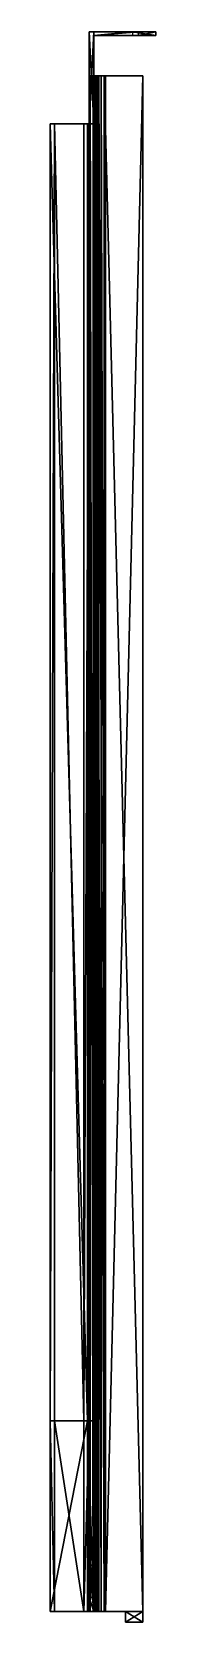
# Model space of a CAD drawing. Extents: x -12 to 18, y -3 to 447.
import ezdxf

# ---------------------------------------------------------------- set-up
doc = ezdxf.new("R2010")
doc.units = 0
doc.header["$MEASUREMENT"] = 0
doc.layers.add('ACESSORIOS', color=7, linetype='Continuous')

msp = doc.modelspace()

# ---------------------------------------------------------------- linework, layer by layer
at = {"layer": 'ACESSORIOS'}
for points in [[(0, 447, 86.5), (0, 447), (-1.3, 447), (0, 447, 86.5)], [(0, 447, 86.5), (-1.3, 447), (-1.3, 447, 86.5), (0, 447, 86.5)], [(0, 447), (0, 421), (-1.3, 421), (0, 447)], [(0, 447), (-1.3, 421), (-1.3, 447), (0, 447)], [(-1.3, 447), (-1.3, 421), (-1.3, 421, 86.5), (-1.3, 447)], [(-1.3, 447), (-1.3, 421, 86.5), (-1.3, 447, 86.5), (-1.3, 447)], [(-1.3, 447, 86.5), (-1.3, 421, 86.5), (0, 421, 86.5), (-1.3, 447, 86.5)], [(-1.3, 447, 86.5), (0, 421, 86.5), (0, 447, 86.5), (-1.3, 447, 86.5)], [(12.7, 446, 83.7), (12.7, 447, 83.7), (0, 446, 83.7), (12.7, 446, 83.7)], [(0, 446, 83.7), (12.7, 447, 83.7), (0, 447, 83.7), (0, 446, 83.7)], [(0, 421, 86.5), (0, 421), (0, 447), (0, 421, 86.5)], [(0, 421, 86.5), (0, 447), (0, 447, 86.5), (0, 421, 86.5)], [(12.7, 447, 83.7), (11.04803, 447), (0, 447), (12.7, 447, 83.7)], [(12.7, 447, 83.7), (0, 447), (0, 447, 83.7), (12.7, 447, 83.7)], [(11.04803, 447), (11.04803, 446), (0, 446), (11.04803, 447)], [(11.04803, 447), (0, 446), (0, 447), (11.04803, 447)], [(0, 447), (0, 446), (0, 446, 83.7), (0, 447)], [(0, 447), (0, 446, 83.7), (0, 447, 83.7), (0, 447)], [(0, 446, 83.7), (0, 446), (11.04803, 446), (0, 446, 83.7)], [(0, 446, 83.7), (11.04803, 446), (12.7, 446, 83.7), (0, 446, 83.7)], [(17.7, 447, 9.5), (11.04803, 447), (17.7, 447, 78.7), (17.7, 447, 9.5)], [(17.7, 447, 78.7), (11.04803, 447), (12.7, 447, 83.7), (17.7, 447, 78.7)], [(11.04803, 447), (11.04803, 446), (17.7, 446, 9.5), (11.04803, 447)], [(11.04803, 447), (17.7, 446, 9.5), (17.7, 447, 9.5), (11.04803, 447)], [(11.04803, 446), (17.7, 446, 9.5), (17.7, 446, 78.7), (11.04803, 446)], [(11.04803, 446), (17.7, 446, 78.7), (12.7, 446, 83.7), (11.04803, 446)], [(17.7, 446, 78.7), (17.7, 447, 78.7), (12.7, 446, 83.7), (17.7, 446, 78.7)], [(12.7, 446, 83.7), (17.7, 447, 78.7), (12.7, 447, 83.7), (12.7, 446, 83.7)], [(17.7, 447, 78.7), (17.7, 446, 78.7), (17.7, 446, 9.5), (17.7, 447, 78.7)], [(17.7, 447, 78.7), (17.7, 446, 9.5), (17.7, 447, 9.5), (17.7, 447, 78.7)], [(0, 434.5), (-1.3, 434.5), (0.13397, 434.5, -0.5), (0, 434.5)], [(0.13397, 434.5, -0.5), (-1.3, 434.5), (-0.99186, 434.5, -1.15), (0.13397, 434.5, -0.5)], [(-0.99186, 434.5, -1.15), (-0.99186, 0, -1.15), (-1.3, 434.5), (-0.99186, 434.5, -1.15)], [(-1.3, 434.5), (-0.99186, 0, -1.15), (-1.3, 0), (-1.3, 434.5)], [(0.13397, 434.5, -0.5), (-0.99186, 434.5, -1.15), (0.5, 434.5, -0.86603), (0.13397, 434.5, -0.5)], [(0.5, 434.5, -0.86603), (-0.99186, 434.5, -1.15), (-0.15, 434.5, -1.99186), (0.5, 434.5, -0.86603)], [(-0.15, 434.5, -1.99186), (-0.15, 0, -1.99186), (-0.99186, 434.5, -1.15), (-0.15, 434.5, -1.99186)], [(-0.99186, 434.5, -1.15), (-0.15, 0, -1.99186), (-0.99186, 0, -1.15), (-0.99186, 434.5, -1.15)], [(0.5, 434.5, -0.86603), (-0.15, 434.5, -1.99186), (1, 434.5, -1), (0.5, 434.5, -0.86603)], [(1, 434.5, -1), (-0.15, 434.5, -1.99186), (1, 434.5, -2.3), (1, 434.5, -1)], [(1, 434.5, -2.3), (1, 0, -2.3), (-0.15, 434.5, -1.99186), (1, 434.5, -2.3)], [(-0.15, 434.5, -1.99186), (1, 0, -2.3), (-0.15, 0, -1.99186), (-0.15, 434.5, -1.99186)], [(0, 434.5), (0, 0), (0.13397, 434.5, -0.5), (0, 434.5)], [(0.13397, 434.5, -0.5), (0, 0), (0.13397, 0, -0.5), (0.13397, 434.5, -0.5)], [(0.13397, 434.5, -0.5), (0.13397, 0, -0.5), (0.5, 434.5, -0.86603), (0.13397, 434.5, -0.5)], [(0.5, 434.5, -0.86603), (0.13397, 0, -0.5), (0.5, 0, -0.86603), (0.5, 434.5, -0.86603)], [(0.5, 434.5, -0.86603), (0.5, 0, -0.86603), (1, 434.5, -1), (0.5, 434.5, -0.86603)], [(1, 434.5, -1), (0.5, 0, -0.86603), (1, 0, -1), (1, 434.5, -1)], [(1, 434.5, -1), (1, 0, -1), (1.5, 434.5, -0.86603), (1, 434.5, -1)], [(1.5, 434.5, -0.86603), (1, 0, -1), (1.5, 0, -0.86603), (1.5, 434.5, -0.86603)], [(1, 434.5, -1), (1, 434.5, -2.3), (1.5, 434.5, -0.86603), (1, 434.5, -1)], [(1.5, 434.5, -0.86603), (1, 434.5, -2.3), (2.15, 434.5, -1.99186), (1.5, 434.5, -0.86603)], [(2.15, 434.5, -1.99186), (2.15, 0, -1.99186), (1, 434.5, -2.3), (2.15, 434.5, -1.99186)], [(1, 434.5, -2.3), (2.15, 0, -1.99186), (1, 0, -2.3), (1, 434.5, -2.3)], [(1.5, 0, -0.86603), (3, 0), (1.5, 434.5, -0.86603), (1.5, 0, -0.86603)], [(1.5, 434.5, -0.86603), (3, 0), (3, 434.5), (1.5, 434.5, -0.86603)], [(3.34833, 434.5, -1.3), (3, 434.5), (1.5, 434.5, -0.86603), (3.34833, 434.5, -1.3)], [(3.34833, 434.5, -1.3), (1.5, 434.5, -0.86603), (2.15, 434.5, -1.99186), (3.34833, 434.5, -1.3)], [(3.34833, 0, -1.3), (2.15, 0, -1.99186), (2.15, 434.5, -1.99186), (3.34833, 0, -1.3)], [(3.34833, 0, -1.3), (2.15, 434.5, -1.99186), (3.34833, 434.5, -1.3), (3.34833, 0, -1.3)], [(3, 0), (14, 0), (3, 434.5), (3, 0)], [(3, 434.5), (14, 0), (14, 434.5), (3, 434.5)], [(14, 434.5, -1.3), (3.34833, 434.5, -1.3), (3, 434.5), (14, 434.5, -1.3)], [(14, 434.5, -1.3), (3, 434.5), (14, 434.5), (14, 434.5, -1.3)], [(14, 434.5, -1.3), (14, 0, -1.3), (3.34833, 0, -1.3), (14, 434.5, -1.3)], [(14, 434.5, -1.3), (3.34833, 0, -1.3), (3.34833, 434.5, -1.3), (14, 434.5, -1.3)], [(14, 434.5, -1.3), (14, 434.5), (14, -3, -1.3), (14, 434.5, -1.3)], [(14, -3, -1.3), (14, 434.5), (14, -3), (14, -3, -1.3)], [(-12.4, 54, 83.7), (-1.79526, 54, 83.7), (-12.4, 421, 83.7), (-12.4, 54, 83.7)], [(-12.4, 421, 83.7), (-1.79526, 54, 83.7), (-1.79526, 421, 83.7), (-12.4, 421, 83.7)], [(-12.4, 54, 79.7), (-12.4, 54, 83.7), (-12.4, 421, 83.7), (-12.4, 54, 79.7)], [(-12.4, 54, 79.7), (-12.4, 421, 83.7), (-12.4, 421, 79.7), (-12.4, 54, 79.7)], [(-12.4, 421, 79.7), (-11.1, 421, 79.7), (-12.4, 54, 79.7), (-12.4, 421, 79.7)], [(-12.4, 54, 79.7), (-11.1, 421, 79.7), (-11.1, 54, 79.7), (-12.4, 54, 79.7)], [(-1.79526, 421, 83.7), (-2.79278, 421, 82.4), (-12.4, 421, 83.7), (-1.79526, 421, 83.7)], [(-12.4, 421, 83.7), (-2.79278, 421, 82.4), (-11.1, 421, 82.4), (-12.4, 421, 83.7)], [(-12.4, 421, 83.7), (-11.1, 421, 82.4), (-11.1, 421, 79.7), (-12.4, 421, 83.7)], [(-12.4, 421, 83.7), (-11.1, 421, 79.7), (-12.4, 421, 79.7), (-12.4, 421, 83.7)], [(-2.79278, 54, 82.4), (-11.1, 54, 82.4), (-11.1, 421, 82.4), (-2.79278, 54, 82.4)], [(-2.79278, 54, 82.4), (-11.1, 421, 82.4), (-2.79278, 421, 82.4), (-2.79278, 54, 82.4)], [(-11.1, 421, 79.7), (-11.1, 421, 82.4), (-11.1, 54, 79.7), (-11.1, 421, 79.7)], [(-11.1, 421, 82.4), (-11.1, 54, 79.7), (-11.1, 54, 82.4), (-11.1, 421, 82.4)], [(-2.79278, 421, 82.4), (-1.3, 421, 76.82885), (-2.79278, 54, 82.4), (-2.79278, 421, 82.4)], [(-2.79278, 54, 82.4), (-1.3, 421, 76.82885), (-1.3, 54, 76.82885), (-2.79278, 54, 82.4)], [(0, 421, 77), (-1.3, 421, 76.82885), (-2.79278, 421, 82.4), (0, 421, 77)], [(0, 421, 77), (-2.79278, 421, 82.4), (-1.79526, 421, 83.7), (0, 421, 77)], [(0, 421, 77), (-1.79526, 421, 83.7), (0, 54, 77), (0, 421, 77)], [(0, 54, 77), (-1.79526, 421, 83.7), (-1.79526, 54, 83.7), (0, 54, 77)], [(-1.3, 421, 86.5), (-1.3, 421), (0, 421), (-1.3, 421, 86.5)], [(-1.3, 421, 86.5), (0, 421), (0, 421, 86.5), (-1.3, 421, 86.5)], [(0, 54, 77), (-1.3, 54, 76.82885), (-1.3, 421, 76.82885), (0, 54, 77)], [(0, 54, 77), (-1.3, 421, 76.82885), (0, 421, 77), (0, 54, 77)], [(-1.3, 421, 77), (-1.3, 421), (-1.3, 54, 76.82885), (-1.3, 421, 77)], [(-1.3, 54, 76.82885), (-1.3, 421), (-1.3, 54), (-1.3, 54, 76.82885)], [(0, 421), (0, 421, 77), (0, 54, 77), (0, 421)], [(0, 421), (0, 54, 77), (0, 54), (0, 421)], [(-1.79526, 54, 83.7), (-12.4, 54, 83.7), (-12.4, 0, 86.76947), (-1.79526, 54, 83.7)], [(-1.79526, 54, 83.7), (-12.4, 0, 86.76947), (-1.79526, 0, 86.76947), (-1.79526, 54, 83.7)], [(-11.1, 54, 79.7), (-11.1, 0, 82.76947), (-12.4, 54, 79.7), (-11.1, 54, 79.7)], [(-12.4, 54, 79.7), (-11.1, 0, 82.76947), (-12.4, 0, 82.76947), (-12.4, 54, 79.7)], [(-12.4, 0, 82.76947), (-12.4, 0, 86.76947), (-12.4, 54, 83.7), (-12.4, 0, 82.76947)], [(-12.4, 0, 82.76947), (-12.4, 54, 83.7), (-12.4, 54, 79.7), (-12.4, 0, 82.76947)], [(-2.79278, 0, 85.46947), (-11.1, 0, 85.46947), (-11.1, 54, 82.4), (-2.79278, 0, 85.46947)], [(-2.79278, 0, 85.46947), (-11.1, 54, 82.4), (-2.79278, 54, 82.4), (-2.79278, 0, 85.46947)], [(-11.1, 54, 82.4), (-11.1, 54, 79.7), (-11.1, 0, 82.76947), (-11.1, 54, 82.4)], [(-11.1, 54, 82.4), (-11.1, 0, 82.76947), (-11.1, 0, 85.46947), (-11.1, 54, 82.4)], [(-1.3, 54, 76.82885), (-1.3, 0, 79.89833), (-2.79278, 0, 85.46947), (-1.3, 54, 76.82885)], [(-1.3, 54, 76.82885), (-2.79278, 0, 85.46947), (-2.79278, 54, 82.4), (-1.3, 54, 76.82885)], [(-1.79526, 0, 86.76947), (0, 0, 80.06948), (-1.79526, 54, 83.7), (-1.79526, 0, 86.76947)], [(-1.79526, 54, 83.7), (0, 0, 80.06948), (0, 54, 77), (-1.79526, 54, 83.7)], [(-1.3, 0, 79.89833), (-1.3, 54, 76.82885), (-1.3, 0, 56.2), (-1.3, 0, 79.89833)], [(-1.3, 0, 56.2), (-1.3, 54, 76.82885), (-1.3, 54, 56.2), (-1.3, 0, 56.2)], [(-1.3, 13, 37.7), (-1.3, 13, 56.2), (-1.3, 54, 56.2), (-1.3, 13, 37.7)], [(-1.3, 13, 37.7), (-1.3, 54, 56.2), (-1.3, 54, 38.41442), (-1.3, 13, 37.7)], [(-1.3, 54), (-1.3, 4), (-1.3, 4, 25.7), (-1.3, 54)], [(-1.3, 54), (-1.3, 4, 25.7), (-1.3, 54, 25.7), (-1.3, 54)], [(-1.3, 54, 25.7), (-1.3, 16.5, 25.7), (-1.3, 16.5, 31.63782), (-1.3, 54, 25.7)], [(-1.3, 54, 25.7), (-1.3, 16.5, 31.63782), (-1.3, 54, 31.63782), (-1.3, 54, 25.7)], [(-1.3, 54, 38.41442), (-1.3, 54, 31.63782), (-1.3, 16.5, 31.63782), (-1.3, 54, 38.41442)], [(-1.3, 54, 38.41442), (-1.3, 16.5, 31.63782), (-1.3, 13, 37.7), (-1.3, 54, 38.41442)], [(0, 54, 77), (0, 0, 80.06948), (0, 0, 56.2), (0, 54, 77)], [(0, 54, 77), (0, 0, 56.2), (0, 54, 56.2), (0, 54, 77)], [(0, 13, 56.2), (0, 13, 37.7), (0, 54, 56.2), (0, 13, 56.2)], [(0, 54, 56.2), (0, 13, 37.7), (0, 54, 38.5), (0, 54, 56.2)], [(0, 4, 25.7), (0, 4), (0, 54), (0, 4, 25.7)], [(0, 4, 25.7), (0, 54), (0, 54, 25.7), (0, 4, 25.7)], [(0, 54, 38.5), (0, 13, 37.7), (0, 16.5, 31.63782), (0, 54, 38.5)], [(0, 54, 38.5), (0, 16.5, 31.63782), (0, 54, 31.63782), (0, 54, 38.5)], [(0, 16.5, 31.63782), (0, 16.5, 25.7), (0, 54, 25.7), (0, 16.5, 31.63782)], [(0, 16.5, 31.63782), (0, 54, 25.7), (0, 54, 31.63782), (0, 16.5, 31.63782)], [(-1.3, 16.5, 25.7), (-1.3, 4, 25.7), (0, 4, 25.7), (-1.3, 16.5, 25.7)], [(-1.3, 16.5, 25.7), (0, 4, 25.7), (0, 16.5, 25.7), (-1.3, 16.5, 25.7)], [(-1.3, 16.5, 25.7), (0, 16.5, 25.7), (-1.3, 16.5, 31.63782), (-1.3, 16.5, 25.7)], [(-1.3, 16.5, 31.63782), (0, 16.5, 25.7), (0, 16.5, 31.63782), (-1.3, 16.5, 31.63782)], [(-1.3, 16.5, 31.63782), (0, 16.5, 31.63782), (0, 13, 37.7), (-1.3, 16.5, 31.63782)], [(-1.3, 16.5, 31.63782), (0, 13, 37.7), (-1.3, 13, 37.7), (-1.3, 16.5, 31.63782)], [(0, 16.5, 25.7), (0, 4, 25.7), (-1.3, 4, 25.7), (0, 16.5, 25.7)], [(0, 16.5, 25.7), (-1.3, 4, 25.7), (-1.3, 16.5, 25.7), (0, 16.5, 25.7)], [(-1.3, 16.5, 31.63782), (-1.3, 16.5, 25.7), (0, 16.5, 25.7), (-1.3, 16.5, 31.63782)], [(-1.3, 16.5, 31.63782), (0, 16.5, 25.7), (0, 16.5, 31.63782), (-1.3, 16.5, 31.63782)], [(-1.3, 13, 37.7), (0, 13, 37.7), (-1.3, 13, 56.2), (-1.3, 13, 37.7)], [(-1.3, 13, 56.2), (0, 13, 37.7), (0, 13, 56.2), (-1.3, 13, 56.2)], [(-1.3, 13, 56.2), (0, 13, 56.2), (0, 0, 56.2), (-1.3, 13, 56.2)], [(-1.3, 13, 56.2), (0, 0, 56.2), (-1.3, 0, 56.2), (-1.3, 13, 56.2)], [(-11.1, 0, 85.46947), (-1.79526, 0, 86.76947), (-12.4, 0, 86.76947), (-11.1, 0, 85.46947)], [(-11.1, 0, 85.46947), (-12.4, 0, 86.76947), (-12.4, 0, 82.76947), (-11.1, 0, 85.46947)], [(-11.1, 0, 85.46947), (-12.4, 0, 82.76947), (-11.1, 0, 82.76947), (-11.1, 0, 85.46947)], [(-2.79278, 0, 85.46947), (-1.79526, 0, 86.76947), (-11.1, 0, 85.46947), (-2.79278, 0, 85.46947)], [(-1.3, 0, 79.89833), (-1.79526, 0, 86.76947), (-2.79278, 0, 85.46947), (-1.3, 0, 79.89833)], [(-1.3, 0, 79.89833), (0, 0, 80.06948), (-1.79526, 0, 86.76947), (-1.3, 0, 79.89833)], [(-1.3, 4), (-1.3, 0), (-1.3, 0, 30.2), (-1.3, 4)], [(-1.3, 4), (-1.3, 0, 30.2), (-1.3, 4, 30.2), (-1.3, 4)], [(-1.3, 4, 30.2), (-1.3, 0, 30.2), (0, 0, 30.2), (-1.3, 4, 30.2)], [(-1.3, 4, 30.2), (0, 0, 30.2), (0, 4, 30.2), (-1.3, 4, 30.2)], [(0, 4, 30.2), (0, 4, 25.7), (-1.3, 4, 25.7), (0, 4, 30.2)], [(0, 4, 30.2), (-1.3, 4, 25.7), (-1.3, 4, 30.2), (0, 4, 30.2)], [(-1.3, 0, 30.2), (-1.3, 0), (0, 0), (-1.3, 0, 30.2)], [(-1.3, 0, 30.2), (0, 0), (0, 0, 30.2), (-1.3, 0, 30.2)], [(-1.3, 0, 56.2), (0, 0, 56.2), (-1.3, 0, 79.89833), (-1.3, 0, 56.2)], [(-1.3, 0, 79.89833), (0, 0, 56.2), (0, 0, 80.06948), (-1.3, 0, 79.89833)], [(-0.99186, 0, -1.15), (0, 0), (-1.3, 0), (-0.99186, 0, -1.15)], [(-0.15, 0, -1.99186), (0.13397, 0, -0.5), (-0.99186, 0, -1.15), (-0.15, 0, -1.99186)], [(-0.99186, 0, -1.15), (0.13397, 0, -0.5), (0, 0), (-0.99186, 0, -1.15)], [(1, 0, -2.3), (0.5, 0, -0.86603), (-0.15, 0, -1.99186), (1, 0, -2.3)], [(-0.15, 0, -1.99186), (0.5, 0, -0.86603), (0.13397, 0, -0.5), (-0.15, 0, -1.99186)], [(0, 0, 30.2), (0, 0), (0, 4), (0, 0, 30.2)], [(0, 0, 30.2), (0, 4), (0, 4, 30.2), (0, 0, 30.2)], [(1, 0, -2.3), (1, 0, -1), (0.5, 0, -0.86603), (1, 0, -2.3)], [(2.15, 0, -1.99186), (1.5, 0, -0.86603), (1, 0, -1), (2.15, 0, -1.99186)], [(2.15, 0, -1.99186), (1, 0, -1), (1, 0, -2.3), (2.15, 0, -1.99186)], [(2.15, 0, -1.99186), (3, 0), (1.5, 0, -0.86603), (2.15, 0, -1.99186)], [(3.34833, 0, -1.3), (3, 0), (2.15, 0, -1.99186), (3.34833, 0, -1.3)], [(3.34833, 0, -1.3), (9, 0), (3, 0), (3.34833, 0, -1.3)], [(9, 0, -1.3), (9, 0), (3.34833, 0, -1.3), (9, 0, -1.3)], [(14, 0, -1.3), (14, -3, -1.3), (9, -3, -1.3), (14, 0, -1.3)], [(14, 0, -1.3), (9, -3, -1.3), (9, 0, -1.3), (14, 0, -1.3)], [(9, 0, -1.3), (9, -3, -1.3), (9, -3), (9, 0, -1.3)], [(9, 0, -1.3), (9, -3), (9, 0), (9, 0, -1.3)], [(9, 0), (9, -3), (14, -3), (9, 0)], [(9, 0), (14, -3), (14, 0), (9, 0)], [(9, -3), (9, -3, -1.3), (14, -3, -1.3), (9, -3)], [(9, -3), (14, -3, -1.3), (14, -3), (9, -3)]]:
    msp.add_3dface(points, dxfattribs=at)

doc.saveas('drawing.dxf')
